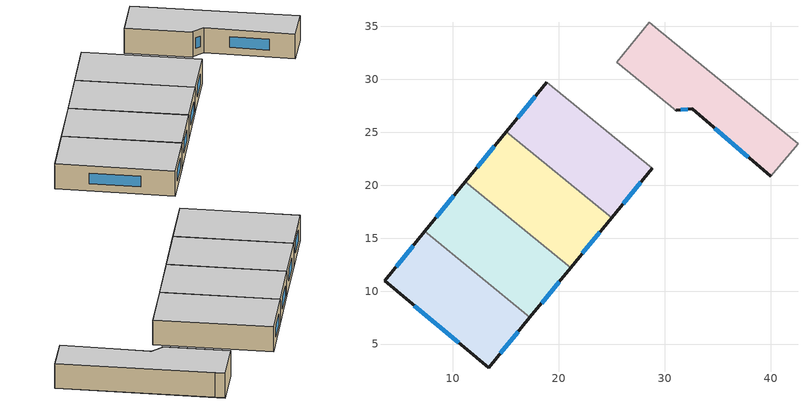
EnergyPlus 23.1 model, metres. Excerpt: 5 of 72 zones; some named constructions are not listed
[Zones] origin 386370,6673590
b6c2b036ed2bfa67_F0_dwelling_10
 floor ground (EU_floor_Construction): 17.27,7.52 13.37,2.77 3.53,10.98 7.34,15.64 z0
 wall outside (EU_wall_Construction): 7.34,15.64 3.53,10.98 13.37,2.77 17.27,7.52 z0:3
 wall to b6c2b036ed2bfa67_F0_dwelling_9 (EU_wall_Construction): 17.27,7.52 7.34,15.64 z0:3
 window (EU_Window_Construction): 14.49,4.13 16.16,6.17 / 6.34,8.63 10.56,5.11 / 6.25,14.31 4.62,12.31 z0.86:2.14
 ceiling to b6c2b036ed2bfa67_F1_dwelling_10 (EU_floor_Construction): 13.37,2.77 17.27,7.52 7.34,15.64 3.53,10.98 z3
b6c2b036ed2bfa67_F0_dwelling_4
 floor ground (EU_floor_Construction): 42.59,23.92 40.01,20.84 32.61,27.21 31.09,27.11 31.1,27.02 25.47,31.62 28.55,35.39 z0
 wall outside (EU_wall_Construction): 31.1,27.02 31.09,27.11 32.61,27.21 40.01,20.84 z0:3
 wall to b6c2b036ed2bfa67_F0_dwelling_5 (EU_wall_Construction): 28.55,35.39 25.47,31.62 z0:3
 wall adiabatic (EU_wall_Construction): 40.01,20.84 42.59,23.92 z0:3
 wall to b6c2b036ed2bfa67_F0_dwelling_2 (EU_wall_Construction): 42.59,23.92 29.39,34.7 z0:3
 wall to b6c2b036ed2bfa67_F0_dwelling_6 (EU_wall_Construction): 25.47,31.62 31.1,27.02 z0:3
 wall to b6c2b036ed2bfa67_F0_dwelling_3 (EU_wall_Construction): 29.39,34.7 28.55,35.39 z0:3
 window (EU_Window_Construction): 34.72,25.39 37.9,22.66 / 31.53,27.14 32.17,27.18 z0.86:2.14
 ceiling to b6c2b036ed2bfa67_F1_dwelling_4 (EU_floor_Construction): 40.01,20.84 42.59,23.92 28.55,35.39 25.47,31.62 31.1,27.02 31.09,27.11 32.61,27.21 z3
b6c2b036ed2bfa67_F0_dwelling_7
 floor ground (EU_floor_Construction): 28.82,21.61 24.97,16.92 15.02,25.05 18.85,29.75 z0
 wall outside (EU_wall_Construction): 24.97,16.92 28.82,21.61 / 18.85,29.75 15.02,25.05 z0:3
 wall to b6c2b036ed2bfa67_F0_dwelling_6 (EU_wall_Construction): 28.82,21.61 18.85,29.75 z0:3
 wall to b6c2b036ed2bfa67_F0_dwelling_8 (EU_wall_Construction): 15.02,25.05 24.97,16.92 z0:3
 window (EU_Window_Construction): 26.07,18.26 27.72,20.27 / 17.76,28.41 16.11,26.39 z0.86:2.14
 ceiling to b6c2b036ed2bfa67_F1_dwelling_7 (EU_floor_Construction): 24.97,16.92 28.82,21.61 18.85,29.75 15.02,25.05 z3
b6c2b036ed2bfa67_F0_dwelling_8
 floor ground (EU_floor_Construction): 24.97,16.92 21.12,12.22 11.18,20.35 15.02,25.05 z0
 wall outside (EU_wall_Construction): 21.12,12.22 24.97,16.92 / 15.02,25.05 11.18,20.35 z0:3
 wall to b6c2b036ed2bfa67_F0_dwelling_9 (EU_wall_Construction): 11.18,20.35 21.12,12.22 z0:3
 window (EU_Window_Construction): 22.22,13.57 23.87,15.58 / 13.92,23.71 12.28,21.69 z0.86:2.14
 ceiling to b6c2b036ed2bfa67_F1_dwelling_8 (EU_floor_Construction): 21.12,12.22 24.97,16.92 15.02,25.05 11.18,20.35 z3
b6c2b036ed2bfa67_F0_dwelling_9
 floor ground (EU_floor_Construction): 21.12,12.22 17.27,7.52 7.34,15.64 11.18,20.35 z0
 wall outside (EU_wall_Construction): 17.27,7.52 21.12,12.22 / 11.18,20.35 7.34,15.64 z0:3
 window (EU_Window_Construction): 18.37,8.87 20.02,10.88 / 10.08,19 8.43,16.99 z0.86:2.14
 ceiling to b6c2b036ed2bfa67_F1_dwelling_9 (EU_floor_Construction): 17.27,7.52 21.12,12.22 11.18,20.35 7.34,15.64 z3
[SCHEDULE:FILE] Column Number=1; Rows to Skip at Top=0; Number of Hours of Data=8760; Column Separator=Comma; Interpolate to Timestep=No; Minutes per Item=60; Adjust Schedule for Daylight Savings=Yes
Name | File
EU_Step8_GainSchedule_b6c2b036ed2bfa67_F2_dwelling_5_f000 | ../../schedules/b6c2b036ed2bfa67/b6c2b036ed2bfa67_F2_dwelling_5_f000_gain.csv
EU_Step8_GainSchedule_b6c2b036ed2bfa67_F2_dwelling_6_f000 | ../../schedules/b6c2b036ed2bfa67/b6c2b036ed2bfa67_F2_dwelling_6_f000_gain.csv
EU_Step8_GainSchedule_b6c2b036ed2bfa67_F2_dwelling_7_f000 | ../../schedules/b6c2b036ed2bfa67/b6c2b036ed2bfa67_F2_dwelling_7_f000_gain.csv
EU_Step8_GainSchedule_b6c2b036ed2bfa67_F2_dwelling_8_f000 | ../../schedules/b6c2b036ed2bfa67/b6c2b036ed2bfa67_F2_dwelling_8_f000_gain.csv
EU_Step8_GainSchedule_b6c2b036ed2bfa67_F2_dwelling_9_f000 | ../../schedules/b6c2b036ed2bfa67/b6c2b036ed2bfa67_F2_dwelling_9_f000_gain.csv
